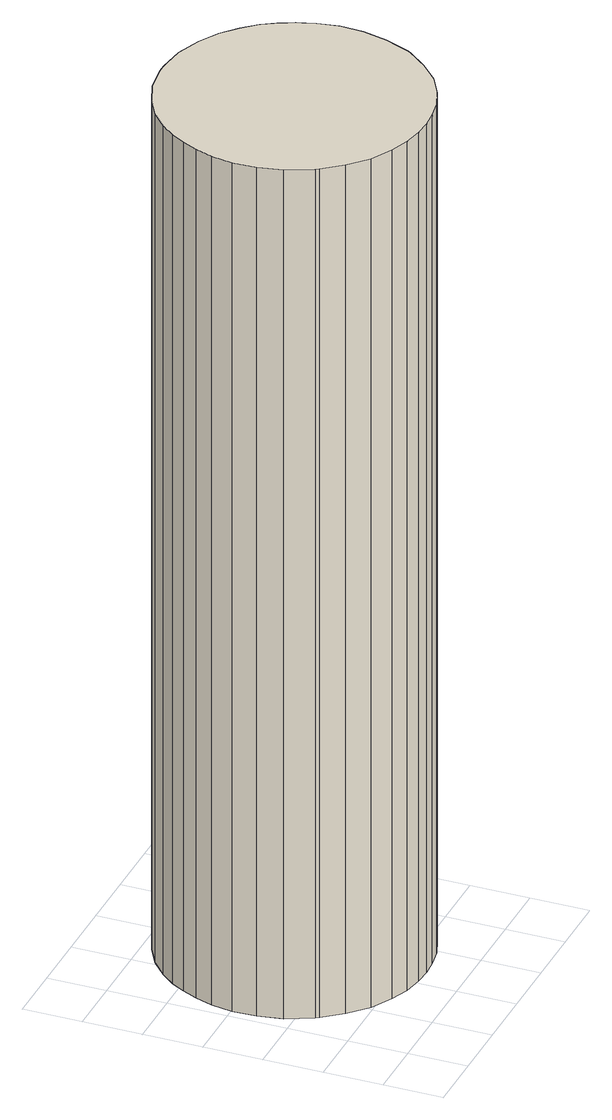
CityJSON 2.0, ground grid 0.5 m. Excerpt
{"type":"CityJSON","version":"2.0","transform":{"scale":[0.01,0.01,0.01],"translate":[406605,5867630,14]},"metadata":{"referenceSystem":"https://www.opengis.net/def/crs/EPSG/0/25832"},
"CityObjects":{
"building1":{"type":"Building","attributes":{"Gemeindeschluessel":"03454006","AbsoluteHoehe":"14.524","MittlereTraufHoehe":"22.149","Firsthoehe":"22.149","function":"51003_1201","roofType":"1000","measuredHeight":7.62},"address":[{"country":"Germany","locality":"Breddenberg"}],"geometry":[{"type":"MultiSurface","lod":"1","boundaries":[[[0,1,2,3,4,5,6,7,8,9,10,11,12,13,14,15,16,17,18,19,20,21,22,23,24,25,26,27,28,29,30,31,32,33,34,35,36,37,38,39]],[[40,41,42,43,44,45,46,47,48,49,50,51,52,53,54,55,56,57,58,59,60,61,62,63,64,65,66,67,68,69,70,71,72,73,74,75,76,77,78,79]],[[40,79,39,38]],[[41,40,38,37]],[[42,41,37,36]],[[43,42,36,35]],[[44,43,35,34]],[[45,44,34,33]],[[46,45,33,32]],[[47,46,32,31]],[[48,47,31,30]],[[49,48,30,29]],[[50,49,29,28]],[[51,50,28,27]],[[52,51,27,26]],[[53,52,26,25]],[[54,53,25,24]],[[55,54,24,23]],[[56,55,23,22]],[[57,56,22,21]],[[58,57,21,20]],[[59,58,20,19]],[[60,59,19,18]],[[61,60,18,17]],[[62,61,17,16]],[[63,62,16,15]],[[64,63,15,14]],[[65,64,14,13]],[[66,65,13,12]],[[67,66,12,11]],[[68,67,11,10]],[[69,68,10,9]],[[70,69,9,8]],[[71,70,8,7]],[[72,71,7,6]],[[73,72,6,5]],[[74,73,5,4]],[[75,74,4,3]],[[76,75,3,2]],[[77,76,2,1]],[[78,77,1,0]],[[79,78,0,39]]]}]}
},
"vertices":[
[25,83,815],[38,67,815],[54,52,815],[72,42,815],[88,36,815],[104,33,815],[118,32,815],[132,33,815],[148,36,815],[164,42,815],[182,52,815],[198,67,815],[211,83,815],[213,86,815],[222,108,815],[227,129,815],[228,149,815],[225,167,815],[220,182,815],[214,195,815],[207,207,815],[196,219,815],[183,231,815],[166,241,815],[145,249,815],[122,252,815],[118,252,815],[114,252,815],[91,249,815],[70,241,815],[53,231,815],[39,219,815],[29,207,815],[22,195,815],[16,182,815],[11,167,815],[8,149,815],[9,129,815],[13,108,815],[23,86,815],[13,108,52],[9,129,52],[8,149,52],[11,167,52],[16,182,52],[22,195,52],[29,207,52],[39,219,52],[53,231,52],[70,241,52],[91,249,52],[114,252,52],[118,252,52],[122,252,52],[145,249,52],[166,241,52],[183,231,52],[196,219,52],[207,207,52],[214,195,52],[220,182,52],[225,167,52],[228,149,52],[227,129,52],[222,108,52],[213,86,52],[211,83,52],[198,67,52],[182,52,52],[164,42,52],[148,36,52],[132,33,52],[118,32,52],[104,33,52],[88,36,52],[72,42,52],[54,52,52],[38,67,52],[25,83,52],[23,86,52]
]}
